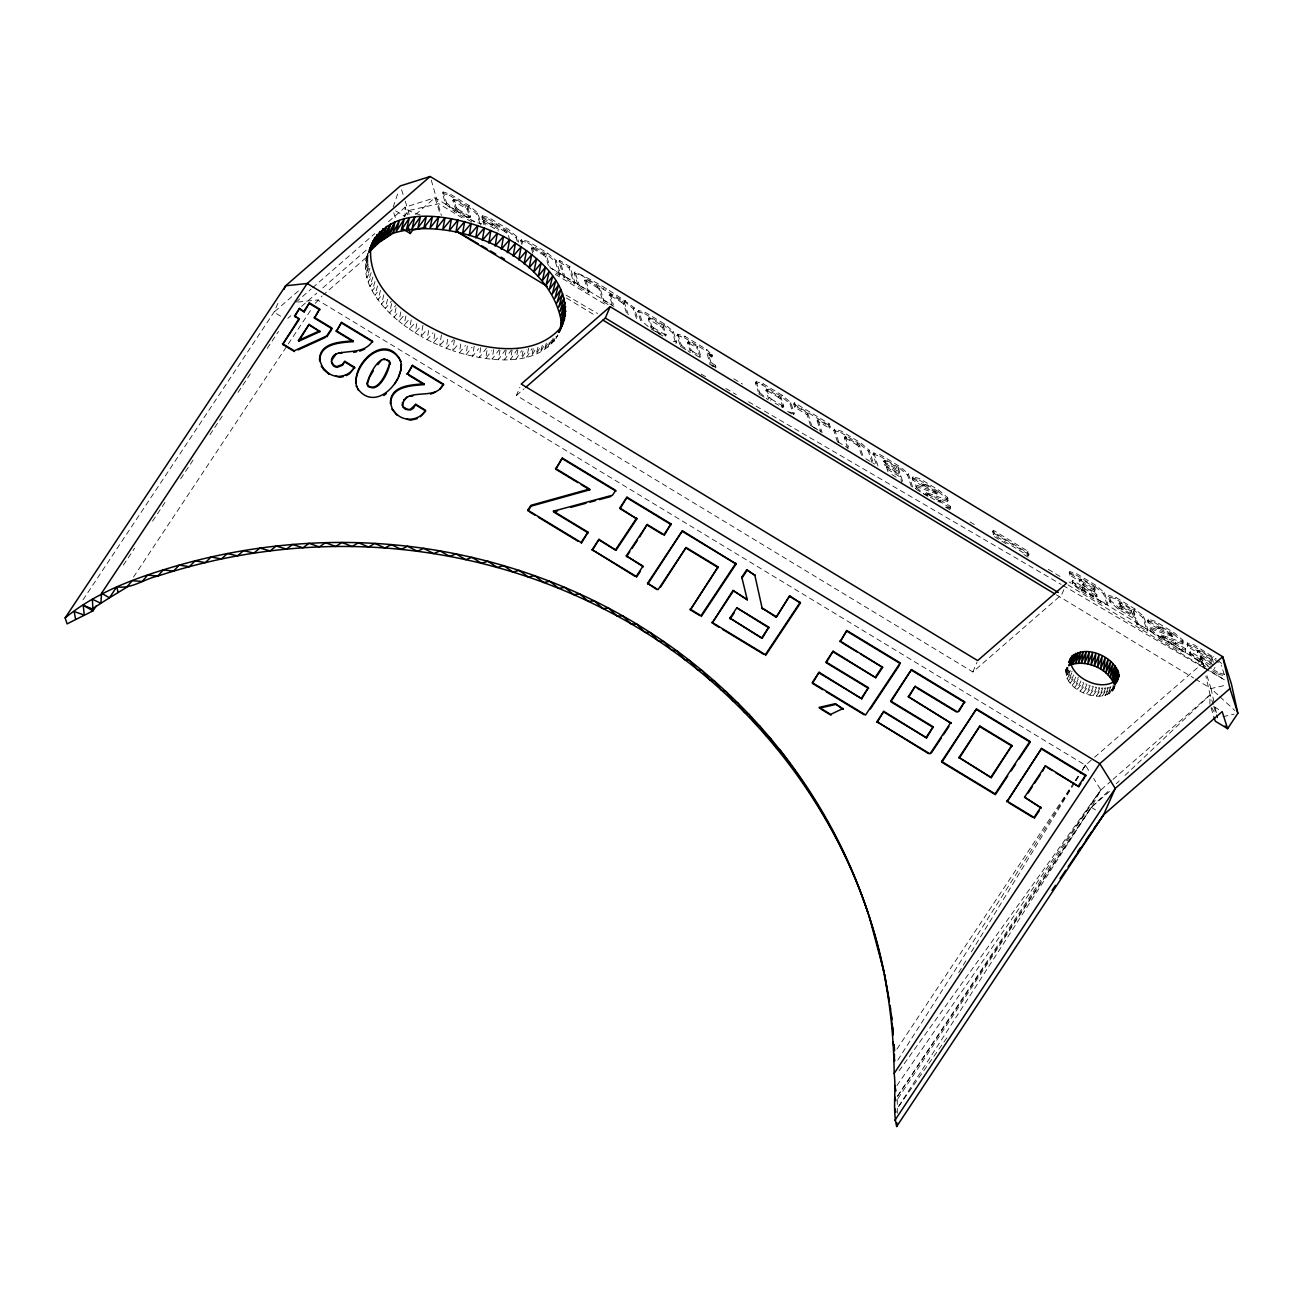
<?xml version="1.0" encoding="UTF-8"?>
<svg xmlns="http://www.w3.org/2000/svg" width="1303" height="1303" viewBox="0 0 1303 1303"><rect width="100%" height="100%" fill="white"/><g stroke="black" fill="none" stroke-linecap="round" stroke-linejoin="round"><path stroke-width="0.75" stroke-dasharray="5 3.75" d="M1111.475 780.725L1100.84 789.96L897.278 1096.572L897.344 1115.335M1209.835 704.125L1210.112 694.841L1205.861 676.11M1114.146 685.704C1107.338 709.223 1057.759 688.978 1067.385 667.169M460.725 344.041L459.422 352.82C491.101 361.745 537.602 367.853 557.896 335.278M467.337 345.979L466.051 354.693L472.061 347.201M474.162 346.207L472.663 356.273L478.641 348.667M454.405 340.05L452.792 350.686L459.422 352.82L465.448 345.442M480.742 347.624L479.243 357.576L486.377 348.308M447.597 339.35L446.229 348.292L452.792 350.686L458.835 343.422M486.947 350.702L485.742 358.569L491.638 350.735M441.44 334.838L439.746 345.653L446.229 348.292L453.46 339.708M493.674 349.546L492.143 359.286L499.13 349.741M434.827 333.698L433.362 342.77L439.746 345.653L445.74 338.601M499.977 350.067L498.414 359.693L505.303 350.002M428.638 330.522L427.107 339.66L433.362 342.77L439.323 335.816M506.134 350.295L504.505 359.791L511.313 349.97M422.954 325.31L421.032 336.337L427.107 339.66L433.036 332.802M512.112 350.214L510.418 359.595L517.112 349.644M416.813 323.6L415.136 332.835L421.032 336.337L426.895 329.578M517.877 349.839L516.118 359.091L521.591 350.686M411.243 319.854L409.468 329.138L415.136 332.835L420.95 326.157M405.901 315.977L404.044 325.278L409.468 329.138L415.201 322.541M523.04 350.979L521.575 358.292L526.933 349.774M400.852 311.938L398.897 321.287L404.044 325.278L410.624 317.671M528.692 348.178L526.754 357.201L531.999 348.585M396.096 307.801L394.043 317.166L398.897 321.287L405.363 313.746M366.827 256.072C360.231 279.852 377.365 302.166 394.043 317.166L399.109 311.189M533.285 348.699L531.657 355.817L536.771 347.087M391.666 303.55L389.499 312.932L395.689 305.537M387.577 299.218L385.297 308.616L391.323 301.27M537.96 347.119L536.233 354.139L540.224 347.087M383.848 294.82L381.453 304.234L386.144 298.387M542.292 345.262L540.468 352.201L544.345 345.067M380.492 290.39L378 299.788L382.528 293.973M377.544 285.943L374.922 295.325L379.303 289.527M546.299 343.145L544.361 349.986L548.123 342.787M374.987 281.481L372.251 290.862L376.469 285.08M1113.316 685.85L1111.28 692.642L1114.016 686.127M549.41 342.445L547.863 347.51L551.527 340.246M372.853 277.05L369.987 286.416L374.059 280.617M371.16 272.653L368.163 281.985L372.055 276.203M553.172 338.128L550.99 344.79L553.645 339.285M369.889 268.32L366.778 277.62L370.492 271.822M393.213 207.047L398.409 191.688M1115.075 685.59L1112.632 691.176L1114.342 686.209M368.423 265.91L365.817 273.337L369.368 267.506M554.866 338.552L553.71 341.842L556.267 336.288M368.016 261.74L365.329 269.135L368.342 263.857M368.049 257.701L365.263 265.046L368.13 259.737M367.821 255.616L365.671 261.105L368.358 255.746M1115.075 685.736L1113.56 689.515L1114.928 686.274M366.518 257.31L368 253.662L366.518 257.31L323.616 294.641M1063.834 589.705L1061.782 594.575L972.869 671.973L516.428 395.428L519.848 387.3M972.869 671.973L976.973 662.217M1066.88 667.234L1065.528 670.491L1067.01 667.331M1067.287 667.527L1065.235 672.413L1067.694 667.739M1068.102 667.95L1065.382 674.449L1068.053 669.823M1068.688 670.084L1065.952 676.583L1069.812 670.459M1070.366 670.638L1066.962 678.765L1072.108 671.11M1071.783 672.837L1068.362 680.98L1072.744 674.84M1073.574 675.019L1070.154 683.147L1074.763 676.974M1075.708 677.12L1072.288 685.264L1078.314 677.446M1078.151 679.14L1074.747 687.267L1079.731 680.932M1080.871 681.013L1077.451 689.14L1082.972 682.218M1083.803 682.707L1080.382 690.851L1086.018 683.782M1086.897 684.205L1083.493 692.349L1089.194 685.117M1090.122 685.492L1086.702 693.619L1092.451 686.209M1093.38 686.502L1089.959 694.646L1095.709 687.039M1096.637 687.251L1093.217 695.395L1098.918 687.593M1099.83 687.723L1096.426 695.867L1102.029 687.854M1102.908 687.903L1099.504 696.03L1104.977 687.821M1105.807 687.789L1102.403 695.916L1107.729 687.495M1108.495 687.381L1105.074 695.509L1110.205 686.876M1110.889 686.681L1107.469 694.825L1111.394 687.756M1109.553 693.847L1112.974 685.72M1112.632 691.176L1114.684 686.306M277.897 303.371L274.021 312.15L81.682 601.856M556.023 338.666L557.668 334.936M367.348 254.785L368.097 253.417M946.825 1037.937L897.669 1107.892L1091.295 807.306L1100.84 789.96L1093.64 778.428M958.682 972.624L966.077 960.539M971.354 951.89L1074.861 782.517M1075.92 780.79L1081.197 772.142M1082.256 770.415L1085.415 765.236L1093.054 758.59M897.8 1060.137L1071.245 787.517M1075.61 780.66L1081.05 772.093M123.345 565.16L134.584 548.237M152.565 521.135L166.067 500.824M180.677 478.804L193.039 460.171M209.913 434.779L222.276 416.146M238.009 392.447L250.388 373.814M267.245 348.422L278.484 331.483M133.509 577.099L287.197 345.604M288.321 343.911L310.766 310.114M315.245 303.355L322.085 295.976M404.158 216.803L408.246 210.646L438.802 203.691L463.135 218.448M471.735 221.95L454.372 211.428L445.756 204.066L442.287 193.202L443.085 191.981L450.007 194.033L469.113 205.613L477.729 212.975L481.198 223.839L480.4 225.044M442.287 193.202L449.209 195.238L450.007 194.033M445.756 204.066L446.554 202.845L443.085 191.981M452.809 200.564L453.607 199.343L455.203 199.831L467.989 208.057L470.676 216.477L469.878 217.682L455.496 208.969L452.809 200.564L467.191 209.278L469.878 217.682M454.405 201.037L455.203 199.831M455.496 208.969L456.294 207.763L453.607 199.343M454.372 211.428L455.17 210.223L446.554 202.845M457.467 210.646L458.265 209.441L456.294 207.763M465.155 207.552L465.953 206.346M479.813 223.236L476.931 214.181L468.314 206.819L469.113 205.613M467.191 209.278L467.989 208.057M468.217 217.161L469.015 215.956L470.676 216.477M476.931 214.181L477.729 212.975M509.913 240.241L507.225 231.836L494.472 223.627L492.811 223.106L492.355 225.37L482.224 219.23L482.289 215.728L489.228 217.796L508.349 229.377L516.965 236.739L518.708 242.163M482.224 219.23L482.289 215.728M483.95 224.67L482.957 221.543L483.755 220.337L501.101 230.843M481.491 216.949L488.413 219.002L489.228 217.796M492.355 225.37L492.811 223.106M492.013 224.311L493.674 224.833L494.472 223.627M507.225 231.836L506.427 233.042L504.456 231.364L505.255 230.159M517.324 241.576L516.167 237.96L507.535 230.582L508.349 229.377M516.167 237.96L516.965 236.739M521.933 244.557L520.695 240.697L521.493 239.491L528.415 241.544L547.521 253.108L556.137 260.47L560.453 274.005L559.655 275.21L552.895 271.122M520.695 240.697L527.617 242.749L528.415 241.544M532.894 253.336L531.217 248.059L532.015 246.853L546.397 255.567L550.322 267.864L560.453 274.005M531.217 248.059L532.797 248.547L533.611 247.326M548.4 265.568L545.599 256.772L543.546 255.046L544.361 253.841M559.655 275.21L555.339 261.691L546.723 254.329L547.521 253.108M545.599 256.772L546.397 255.567M555.339 261.691L556.137 260.47M558.938 261.724L559.753 260.519L569.883 266.659L575.046 282.832L574.232 284.054L564.101 277.914L558.938 261.724L569.069 267.864L574.232 284.054M569.069 267.864L569.883 266.659M564.101 277.914L564.916 276.708L559.753 260.519M613.974 306.417L603.843 300.276L599.917 287.979L587.083 279.738L585.503 279.249L589.428 291.546L588.614 292.768L578.483 286.627L574.167 273.093L574.981 271.887C595.78 281.383 615.879 293.892 634.203 307.769L637.9 319.365M574.167 273.093L581.105 275.145L581.904 273.939M578.483 286.627L579.298 285.406L574.981 271.887M588.614 292.768L584.689 280.471L585.503 279.249M584.689 280.471L586.285 280.943L587.083 279.738M608.094 304.56L603.028 301.498L599.103 289.201L597.067 287.474L597.865 286.253M636.483 318.632L633.388 308.974L624.772 301.612L603.224 289.299L600.227 286.741L601.025 285.52M599.103 289.201L599.917 287.979M603.224 289.299L604.038 288.093M605.651 290.015L606.449 288.81M603.028 301.498L603.843 300.276M612.035 304.12L609.234 295.341L610.048 294.12L624.463 302.85L628.388 315.163M609.234 295.341L610.895 295.862L611.71 294.641M626.45 312.85L623.648 304.071L621.678 302.394L622.476 301.172M624.772 301.612L625.57 300.39M623.648 304.071L624.463 302.85M633.388 308.974L634.203 307.769M640.669 320.685L637.786 311.645L638.584 310.423L645.506 312.476L664.611 324.056L673.228 331.418L676.697 342.282L675.882 343.487M637.786 311.645L644.708 313.681L645.506 312.476M648.308 319.007L649.106 317.785L650.686 318.274L663.488 326.499L666.175 334.92L665.361 336.125L662.673 327.721L648.308 319.007L650.995 327.411L663.699 335.604L664.514 334.399L666.175 334.92M649.888 319.479L650.686 318.274M650.995 327.411L651.793 326.206L649.106 317.785M652.966 329.089L653.764 327.884L651.793 326.206M660.637 325.994L661.435 324.773M675.312 341.679L672.429 332.623L663.797 325.261L664.611 324.056M662.673 327.721L663.488 326.499M672.429 332.623L673.228 331.418M679.873 344.448L676.99 335.392L677.788 334.171L685.134 336.483L706.877 349.66L712.627 355.8L711.829 357.006L707.122 354.155L707.92 352.95L712.627 355.8M676.99 335.392L684.336 337.705L685.134 336.483M677.788 334.171L681.257 345.051L680.443 346.256L683.472 348.797M690.981 349.904L690.183 351.126L687.528 342.803L688.326 341.581L697.789 346.81L700.867 356.419L700.053 357.625L692.154 352.852L692.968 351.631L690.981 349.904L688.326 341.581M687.528 342.803L689.092 343.226L689.89 342.021M700.053 357.625L696.991 348.015L697.789 346.81M711.829 357.006L706.079 350.865L706.877 349.66M711.308 355.361L712.106 354.155M710.998 362.56L715.705 365.41L715.445 368.309L714.891 366.615L710.2 363.765L710.998 362.56L707.92 352.95M714.891 366.615L715.705 365.41M755.382 382.887L756.196 381.681L763.118 383.733L782.223 395.298L790.84 402.676L794.309 413.54L793.494 414.745L790.025 403.881L781.409 396.519L762.304 384.939L755.382 382.887L758.281 391.942M762.304 384.939L763.118 383.733M756.196 381.681L759.665 392.545L758.851 393.75L761.734 396.21M766.718 389.043L769.405 397.464L768.591 398.669L765.903 390.265L766.718 389.043L781.1 397.757L783.771 406.178L782.973 407.383L781.311 406.862L775.171 403.148M765.903 390.265L767.5 390.737L768.298 389.516M770.562 400.347L771.376 399.141L769.405 397.464M782.973 407.383L780.285 398.962L778.249 397.252L779.047 396.031M781.409 396.519L782.223 395.298M780.285 398.962L781.1 397.757M781.311 406.862L782.126 405.656L783.771 406.178M790.025 403.881L790.84 402.676M810.58 425.755L807.046 414.696L794.781 407.269L793.739 403.979L794.537 402.774L829.197 423.768L830.239 427.058L829.441 428.264L817.176 420.836L817.975 419.615L830.239 427.058M794.781 407.269L795.579 406.047L794.537 402.774M807.046 414.696L807.844 413.491L795.579 406.047M829.441 428.264L828.399 424.973L829.197 423.768M837.487 441.994L833.79 430.397L834.604 429.192L841.526 431.228L860.615 442.808L869.231 450.17L873.547 463.705M833.79 430.397L840.712 432.449L841.526 431.228M847.683 448.297L844.311 437.759L845.126 436.554L859.491 445.268L863.417 457.565M844.311 437.759L845.908 438.231L846.706 437.026M861.495 455.252L858.693 446.473L856.657 444.746L857.455 443.541M872.13 462.972L868.433 451.392L859.817 444.014L860.615 442.808M858.693 446.473L859.491 445.268M868.433 451.392L869.231 450.17M876.072 463.803L872.994 454.128L873.792 452.907L880.649 454.942L899.689 466.474L908.435 473.901L912.751 487.452M872.994 454.128L879.851 456.148L880.649 454.942M883.515 461.49L884.314 460.285L886.056 460.871L896.725 467.337L898.695 468.982L899.77 472.386L898.972 473.592L884.59 464.878L883.515 461.49L895.927 468.543L897.897 470.204L898.972 473.592M885.242 462.076L886.056 460.871M884.59 464.878L885.405 463.673L884.314 460.285M902.621 481.312L900.829 475.676L886.447 466.963L885.649 468.168L900.015 476.882L901.823 482.517M895.927 468.543L896.725 467.337M911.334 486.719L907.637 475.106L898.875 467.679L899.689 466.474M897.897 470.204L898.695 468.982M900.015 476.882L900.829 475.676M907.637 475.106L908.435 473.901M937.932 492.778L915.618 484.846L914.804 486.068L937.118 493.984L937.932 492.778L925.179 484.569L923.518 484.048L923.061 486.328L912.931 480.188L912.198 477.892L913.012 476.686L919.934 478.738L939.04 490.319L947.656 497.681L948.535 500.417L947.721 501.622L925.407 493.674L926.205 492.469L948.535 500.417M912.931 480.188L913.012 476.686M912.198 477.892L919.12 479.96L919.934 478.738M915.618 484.846L916.481 487.55L915.667 488.772L914.804 486.068M923.061 486.328L923.518 484.048M922.719 485.253L924.381 485.791L925.179 484.569M939.805 502.404L940.619 501.199L938.958 500.661L938.144 501.883L927.378 495.352L928.176 494.146L926.205 492.469M937.118 493.984L935.147 492.306L935.961 491.101M947.721 501.622L946.858 498.902L938.241 491.524L939.04 490.319M940.277 500.157L939.479 501.362L949.61 507.502L950.327 509.766L950.408 506.297L940.277 500.157L940.619 501.199M946.858 498.902L947.656 497.681M949.61 507.502L950.408 506.297M992.56 531.51L993.358 530.288L1028.018 551.283L1029.061 554.573L1028.262 555.778L993.603 534.784L992.56 531.51L1027.204 552.505L1028.262 555.778M993.603 534.784L994.401 533.578L993.358 530.288M1027.204 552.505L1028.018 551.283M1082.435 584.754L1094.992 592.36L1095.79 591.139L1094.715 587.767L1092.745 586.089L1081.995 579.574L1080.334 579.053L1079.878 581.333L1069.747 575.193L1069.812 571.691L1076.734 573.743L1095.839 585.324L1104.455 592.686L1107.908 603.533L1107.11 604.739L1100.204 602.719L1081.099 591.139L1072.467 583.744L1072.564 580.291L1082.695 586.431L1085.057 589.2L1084.259 590.406L1096.605 597.393L1096.833 594.429L1084.291 586.822L1083.249 583.532L1082.435 584.754L1083.493 588.028L1096.035 595.634L1096.605 597.393M1069.747 575.193L1069.812 571.691M1069.014 572.897L1075.936 574.949L1076.734 573.743M1072.467 583.744L1072.564 580.291M1079.878 581.333L1080.334 579.053M1079.535 580.275L1081.197 580.796L1081.995 579.574M1084.259 590.406L1082.223 588.679L1082.695 586.431M1082.223 588.679L1083.021 587.474M1081.099 591.139L1081.897 589.933L1073.281 582.539M1083.493 588.028L1084.291 586.822M1094.992 592.36L1093.917 588.989L1091.947 587.295L1092.745 586.089M1107.11 604.739L1103.657 593.891L1095.041 586.529L1095.839 585.324M1093.917 588.989L1094.715 587.767M1095.009 596.921L1095.807 595.715L1097.403 596.188M1096.035 595.634L1096.833 594.429M1103.657 593.891L1104.455 592.686M1100.204 602.719L1101.002 601.497L1107.908 603.533M1108.218 596.66L1109.016 595.438L1115.938 597.491L1135.043 609.071L1143.659 616.433L1147.976 629.952L1147.177 631.173L1137.047 625.033L1135.239 619.381L1118.495 609.25L1109.879 601.888L1108.218 596.66L1115.14 598.712L1134.245 610.276L1142.861 617.638L1147.177 631.173M1109.879 601.888L1110.677 600.667L1109.016 595.438M1115.14 598.712L1115.938 597.491M1118.74 604.022L1119.538 602.817L1121.134 603.289L1131.884 609.804L1133.919 611.514L1134.799 614.299L1134.001 615.505L1121.59 608.468L1118.74 604.022L1131.069 611.009L1134.001 615.505M1120.319 604.494L1121.134 603.289M1119.619 606.791L1120.417 605.586L1119.538 602.817M1118.495 609.25L1119.293 608.029L1110.677 600.667M1121.59 608.468L1122.388 607.263L1120.417 605.586M1131.069 611.009L1131.884 609.804M1134.245 610.276L1135.043 609.071M1133.121 612.736L1133.919 611.514M1132.34 614.983L1133.138 613.778L1134.799 614.299M1135.239 619.381L1136.037 618.176L1119.293 608.029M1137.047 625.033L1137.845 623.828L1136.037 618.176M1142.861 617.638L1143.659 616.433M1173.14 635.294L1150.826 627.362L1150.028 628.567L1172.342 636.499L1173.14 635.294L1160.403 627.085L1158.742 626.564L1158.269 628.828L1148.155 622.704L1147.422 620.407L1148.22 619.202L1155.142 621.254L1174.264 632.835L1182.88 640.196L1183.743 642.916L1182.945 644.138L1160.615 636.19L1161.429 634.968L1183.743 642.916M1148.155 622.704L1148.22 619.202M1147.422 620.407L1154.344 622.459L1155.142 621.254M1160.615 636.19L1173.368 644.382L1175.029 644.92L1175.501 642.672L1185.616 648.796L1186.349 651.06L1185.535 652.282L1178.612 650.23L1159.507 638.649L1150.891 631.271L1151.689 630.066L1150.826 627.362M1158.269 628.828L1158.742 626.564M1157.944 627.769L1159.605 628.29L1160.403 627.085M1159.507 638.649L1160.305 637.428L1151.689 630.066M1162.602 637.867L1163.4 636.662L1161.429 634.968M1172.342 636.499L1170.371 634.822L1171.169 633.6M896.936 1049.127L1074.209 782.126M1075.317 780.448L1080.936 771.995M1182.945 644.138L1182.082 641.402L1173.449 634.04L1174.264 632.835M1173.368 644.382L1174.166 643.177L1175.827 643.698L1175.029 644.92M1182.082 641.402L1182.88 640.196M1178.612 650.23L1179.427 649.008L1186.349 651.06M1213.402 662.396L1212.327 659.025L1210.357 657.347L1199.607 650.832L1197.946 650.311L1197.473 652.575L1187.342 646.451L1187.424 642.949L1194.346 645.001L1216.318 659.025M1185.535 652.282L1185.616 648.796M1187.342 646.451L1187.424 642.949M1205.65 666.599L1190.079 655.002L1190.176 651.549L1200.307 657.689L1202.669 660.442L1201.871 661.663L1208.011 665.377M1186.626 644.154L1193.532 646.207L1194.346 645.001M1190.079 655.002L1190.176 651.549M897.93 1098.576L1091.295 807.306L1108.902 790.644M1197.473 652.575L1197.946 650.311M1197.148 651.516L1198.793 652.037L1199.607 650.832M1210.503 664.986L1201.089 659.285L1200.047 656.012L1200.845 654.79L1211.839 661.452M1201.871 661.663L1199.835 659.937L1200.307 657.689M1199.835 659.937L1200.633 658.732M1198.711 662.396L1199.509 661.175L1190.877 653.797M1201.089 659.285L1201.903 658.08L1200.845 654.79M1212.327 659.025L1211.513 660.23L1209.542 658.552L1210.357 657.347M1218.386 662.69L1212.637 657.787L1213.451 656.565M1214.201 668.651L1215.015 667.445M1212.604 670.817L1217.8 673.96L1218.614 672.755L1225.52 674.775M897.278 1096.572L1091.295 807.306L1109.537 791.442M896.92 1085.594L1100.84 789.96L898.728 1071.31M1116.231 783.706L1119.163 780.937M1125.026 775.383L1210.112 694.841L1213.191 704.451M298.338 290.992L274.021 312.15L281.725 316.824M295.911 302.28L311.091 289.071M312.606 287.751L374.824 233.579M388.489 221.689L405.184 207.161L434.941 197.73L474.911 221.933M287.882 318.307L290.911 315.668M301.563 306.4L316.759 293.175M322.835 287.882L368.423 248.189M415.608 214.555L434.941 197.73L440.186 214.148M516.428 395.428L524.099 388.766M1094.569 757.271L1202.881 662.999L1069.095 581.936M1112.99 779.389L1210.112 694.841M1195.388 679.058L1211.024 688.538L1225.846 685.166M1223.028 716.65L1234.153 714.125M297.866 302.068L317.492 299.967L1085.415 765.236L1089.536 771.832M1217.8 673.96L1224.722 675.996L1221.253 665.149M477.745 222.813L481.198 223.839M673.228 341.256L676.697 342.282M789.113 411.992L794.309 413.54M945.929 507.014L951.125 508.561M712.041 365.85L716.243 367.104M405.2 201.134L408.246 210.646L421.081 215.304M565.991 295.097L597.605 313.551M701.193 374.091L708.213 378.196M725.771 388.441L736.293 394.597M748.59 401.78L762.63 409.989M764.389 411.015L1061.098 584.395M1062.857 585.422L1203.304 667.494M1205.063 668.52L1224.38 679.808M449.209 195.238L468.314 206.819M488.413 219.002L507.535 230.582M527.617 242.749L546.723 254.329M581.105 275.145L600.227 286.741M644.708 313.681L663.797 325.261M684.336 337.705L706.079 350.865M793.739 403.979L828.399 424.973M840.712 432.449L859.817 444.014M879.851 456.148L898.875 467.679M919.12 479.96L938.241 491.524M1075.936 574.949L1095.041 586.529M1154.344 622.459L1173.449 634.04M1193.532 646.207L1212.637 657.787M483.022 218.024L493.153 224.165M913.729 478.983L923.86 485.107M1070.545 573.971L1080.676 580.112M1148.953 621.482L1159.084 627.623M1188.157 645.229L1198.288 651.37M493.674 224.833L504.456 231.364M532.797 248.547L543.546 255.046M586.285 280.943L597.067 287.474M610.895 295.862L621.678 302.394M689.092 343.226L696.991 348.015M767.5 390.737L778.249 397.252M845.908 438.231L856.657 444.746M924.381 485.791L935.147 492.306M1081.197 580.796L1091.947 587.295M1159.605 628.29L1170.371 634.822M1198.793 652.037L1209.542 658.552M885.405 463.673L899.77 472.386M1083.249 583.532L1095.79 591.139M1122.388 607.263L1133.138 613.778M482.957 221.543L498.56 231.006M1200.047 656.012L1212.604 663.602M1201.903 658.08L1212.881 664.725M994.401 533.578L1029.061 554.573M458.265 209.441L469.015 215.956M653.764 327.884L664.514 334.399M692.968 351.631L700.867 356.419M771.376 399.141L782.126 405.656M928.176 494.146L938.958 500.661M1163.4 636.662L1174.166 643.177M1071.75 581.513L1081.881 587.653M1174.687 643.877L1184.818 650.018M1189.362 652.77L1199.493 658.911M551.348 268.255L612.166 305.097M655.588 331.418L662.543 335.62M681.664 347.201L688.603 351.419M709.451 364.042L716.406 368.26M733.784 378.782L742.466 384.043M759.844 394.565L766.783 398.783M787.631 411.406L794.586 415.624M811.964 426.146L820.646 431.407M838.024 441.945L848.448 448.248M865.827 458.786L874.508 464.047M891.887 474.569L898.826 478.787M916.204 489.309L928.371 496.671M945.734 507.209L952.688 511.411M970.067 521.933L977.022 526.151M994.384 536.673L1006.551 544.051M1023.93 554.573L1030.868 558.775M1048.247 569.313L1060.414 576.675M455.17 210.223L474.276 221.787M564.916 276.708L575.046 282.832M579.298 285.406L589.428 291.546M662.82 336.027L650.669 328.665L642.053 321.287L638.584 310.423M813.658 427.4L822.095 432.515L817.975 419.615M1081.897 589.933L1101.002 601.497M1137.845 623.828L1147.976 629.952M1160.305 637.428L1179.427 649.008M1199.509 661.175L1211.66 668.553M1213.402 669.595L1218.614 672.755M555.257 274.249L607.41 305.847M1068.02 584.917L1208.809 670.214M1210.552 671.273L1224.445 679.694M566.463 298.012L595.992 315.912M1056.407 594.852L1193.662 678.016M395.656 210.825L404.907 216.445L405.184 207.161L407.627 214.848M1214.461 706.926L1219.087 709.728M1091.295 807.306L1097.468 811.052M681.257 345.051L690.297 352.673M925.407 493.674L927.378 495.352M1217.751 660.263L1222.067 663.944M916.481 487.55L925.097 494.928M759.665 392.545L768.281 399.907M1206.953 675.768L1211.024 688.538L1218.484 695.411M1219.966 696.779L1234.869 710.526M1211.741 707.562L1214.608 712.741M1204.623 668.472L1202.881 662.999L1204.151 668.618M1213.793 706.373L1217.474 717.904L1214.901 706.161M1211.057 707.92L1214.07 717.399M1175.501 642.672L1175.827 643.698M1150.028 628.567L1150.891 631.271M886.447 466.963L888.255 472.598M873.792 452.907L878.124 466.458M845.126 436.554L848.481 447.092M834.604 429.192L838.92 442.711M817.176 420.836L820.711 431.896M807.844 413.491L811.964 426.39M707.122 354.155L710.2 363.765M610.048 294.12L613.404 304.658M532.015 246.853L533.709 252.131M521.493 239.491L522.731 243.352M483.755 220.337L485.758 226.575M431.277 180.123L441.375 215.451M401.568 189.733L404.598 199.229M393.783 212.764L395.591 218.448M1211.024 688.538L1214.461 704.206M408.246 210.646L409.093 214.555M1085.415 765.236L1082.141 770.382L1085.415 765.236"/><path stroke-width="1.5" d="M65.15 617.883L285.634 285.797L400.347 185.922L430.12 176.491L1222.719 656.696L1229.967 688.554L1115.238 788.429L1103.625 814.782L896.676 1126.509C892.441 1109.39 896.35 1091.018 894.167 1073.428C893.956 1046.977 891.789 1020.542 887.701 994.417C880.372 947.428 866.332 901.595 846.592 858.335C804.586 766.359 735.348 687.398 650.425 632.655C559.199 573.564 450.561 542.488 341.989 542.439C287.002 542.406 232.048 550.094 179.162 565.127C138.704 576.822 98.132 590.845 65.15 617.883L67.072 623.876L92.985 610.879L96.357 605.814M319.528 359.905C319.528 342.477 340.262 341.972 352.983 340.816L353.243 341.614C340.523 342.77 319.772 343.275 319.789 360.703L319.528 359.905L323.486 369.531L329.154 374.238L321.352 365.996L321.613 366.794M390.444 402.871C390.444 385.444 411.194 384.939 423.898 383.782L424.159 384.58C411.439 385.737 390.705 386.242 390.705 403.669L390.444 402.871L392.529 409.761L396.926 414.973L392.268 408.963L392.529 409.761M398.604 377.007L401.226 369.335L401.226 364.465C401.519 384.678 374.596 411.064 358.048 389.141L358.309 389.939L356.387 385.786L356.647 386.584C350.426 363.618 386.796 330.604 400.787 361.55L398.881 357.413M896.676 1126.509L896.904 1122.779M891.936 1022.578L893.288 1034.891M430.12 176.491L307.215 283.484L101.569 593.223L100.868 603.305L92.35 608.892L83.213 605.292L84.272 615.081L74.141 611.53L75.639 619.397M331.353 361.794L334.187 365.573L336.94 366.566L342.282 364.449L344.839 361.322L342.526 365.247L337.184 367.365C329.74 366.55 329.903 356.305 336.174 353.862C348.39 350.116 364.4 353.846 372.528 341.142L341.549 322.378L336.369 331.385L353.243 341.614M402.432 402.383L402.529 405.559C404.761 385.867 435.821 401.976 443.443 384.108L412.481 365.345L407.285 374.352L412.481 365.345M367.137 383.18C368.912 375.329 380.72 350.556 389.825 362.543L389.564 361.745C390.607 370.199 376.714 396.829 367.397 384.743L367.658 385.541L367.137 383.18L367.381 383.978L369.449 377.316L373.326 370.818M368.391 386.828L368.13 386.03C379.45 392.089 386.812 371.078 389.825 363.293L390.086 364.107M1070.3 659.106C1070.056 679.4 1107.925 695.167 1118.854 676.29C1117.502 655.914 1077.907 640.066 1068.932 662.364L1071.033 657.347L1069.209 662.266M369.531 249.622L375.036 237.651L370.215 250.534L377.333 234.475L371.599 249.02L380.053 231.543L374.971 245.811L383.163 228.823L379.173 242.423L386.665 226.364L381.551 240.664L390.525 224.149L386.91 237.048L394.76 222.21L392.985 233.302L379.173 242.423L369.042 252.016C386.063 198.414 459.405 216.379 497.257 233.367C531.494 249.573 580.715 286.432 560.274 329.659M894.395 1061.326L894.412 1054.176M559.329 331.711L565.437 314.723L560.893 324.072L560.339 327.965L564.655 318.535L560.095 329.838M1114.782 683.766L1118.56 672.218L1113.788 683.603C1107.127 668.178 1086.669 659.676 1070.838 664.742L1073.705 654.448L1068.932 665.833L1072.174 655.784L1069.437 662.299M1113.788 683.603L1117.762 670.051L1112.99 681.436L1116.557 667.853L1111.785 679.238L1114.961 665.654L1110.172 677.039L1112.99 663.504L1108.218 674.889L1110.693 661.435L1105.905 672.82L1108.104 659.497L1103.332 670.882L1105.27 657.706L1100.498 669.091L1102.257 656.093L1097.468 667.494L1099.097 654.709L1094.308 666.094L1095.839 653.569L1091.067 664.953L1092.582 652.673L1087.793 664.058L1089.341 652.054L1084.552 663.455L1086.197 651.744L1081.409 663.129L1083.2 651.712L1078.428 663.097L1080.415 651.972L1075.626 663.357L1077.858 652.526L1073.086 663.911L1075.61 653.357L1070.838 664.742M1115.466 683.863L1118.919 674.303L1114.831 684.075M558.466 332.167L563.433 322.183L561.381 326.939M389.858 235.191L394.76 222.21M369.27 251.951L373.163 241.006L369.645 249.378M1116.59 681.958L1118.854 676.29L1116.117 682.805M559.182 332.07L561.772 325.636L560.127 329.366M376.974 244.133L383.163 228.823M369.482 250.029L371.713 244.573L369.612 249.492M369.547 249.883L373.163 241.006M525.63 387.431L605.341 318.046L610.13 306.645L1066.554 583.19L977.657 660.588L521.216 384.043L610.13 306.645M1116.98 681.388L1118.349 678.13L1116.704 681.86M373.179 247.44L380.053 231.543M384.141 238.872L390.525 224.149M284.087 289.315L285.634 285.797L307.215 283.484L1099.813 763.688L1115.238 788.429L894.754 1120.515M369.629 249.915L375.036 237.651M369.026 251.902L370.703 248.303C367.658 292.149 412.921 320.391 448.151 335.783C482.664 348.699 531.315 359.433 559.687 328.91M336.174 353.862L331.776 360.214L331.516 359.416M394.776 383.815L397.871 378.619M884.102 972.168C852.211 816.378 744.664 679.661 602.866 608.517C525.484 569.004 438.964 547.944 352.136 546.527C308.274 545.843 264.362 550.045 221.429 559.003C199.929 563.564 178.674 569.264 157.777 576.073C143.933 579.037 131.375 589.428 116.765 586.741L109.452 597.833L100.868 603.305L92.366 599.201L92.985 610.879L83.213 605.292M294.478 351.566L282.637 344.399L299.25 319.398L294.527 315.896L299.495 308.404L304.218 311.906L309.414 302.899L303.957 311.108M294.787 316.694L299.495 308.404M282.637 344.399L298.99 318.6L294.527 315.896M298.436 340.441L309.088 324.398L319.952 331.613L298.696 341.239L298.436 340.441L319.691 330.815M332.167 328.845L314.43 318.095L319.626 309.088L309.414 302.899M298.696 341.239L309.088 324.398M314.43 318.095L319.626 309.088M282.393 343.601L294.217 350.768L326.63 335.995L331.907 328.047L314.186 317.297M331.109 330.425L326.89 336.793L326.63 335.995M336.369 331.385L341.549 322.378M402.643 228.856L410.347 233.514L412.546 230.224L425.918 227.178M527.731 510.141L530.94 505.32L589.526 489.016L589.77 489.814L531.184 506.118L527.992 510.939L527.731 510.141L581.122 542.488L587.995 532.145L553.417 511.199L612.524 495.205L615.716 490.384L562.326 458.037L555.713 469.178L577.848 482.599M555.713 469.178L562.326 458.037M581.382 543.286L587.995 532.145M634.756 576.17L592.116 549.687L598.973 539.344L616.01 550.306L636.874 518.887L619.837 507.926L626.971 497.192L671.045 523.904L664.188 535.435M592.36 550.485L598.973 539.344M636.874 518.887L620.098 508.724L626.971 497.192M615.749 549.508L636.613 518.089M643.324 566.854L626.287 555.892L647.151 524.474L663.927 534.637L671.045 523.904M626.548 556.69L629.838 551.739M632.036 548.433L637.525 540.159M639.724 536.852L647.151 524.474M636.45 577.196L640.376 571.3M656.826 589.542L647.542 583.272L682.397 530.777L736.146 563.987L701.291 616.482M647.803 584.07L682.397 530.777M699.727 615.537L690.346 609.853L718.083 566.903L686.062 547.504L658.08 589.656L647.542 583.272M660.572 587.083L686.062 547.504M690.346 609.853L718.083 566.903M735.886 563.189L701.03 615.684L690.101 609.055M733.247 591.236L712.122 623.046L732.986 590.438L747.254 599.722L732.986 590.438M747.254 599.722L741.798 577.18L746.717 569.753L754.958 575.389L746.717 569.753M746.977 570.551L742.042 577.978L741.798 577.18M729.941 618.143L736.798 607.801L768.819 627.199L762.206 638.34L729.941 618.143L762.206 638.34M730.185 618.941L734.11 613.029M761.946 637.542L768.819 627.199M789.683 595.78L776.197 617.264L789.683 595.78L800.465 602.963L765.61 655.458M800.221 602.165L765.366 654.66L711.878 622.248M839.93 640.864L882.636 667.38L875.779 677.723L833.073 651.207L825.939 661.94L868.384 687.658L861.772 698.799L819.082 672.283L812.209 682.625L865.599 714.972L900.194 662.869L846.803 630.522L840.191 641.662L846.803 630.522M819.082 672.283L812.469 683.423L822.796 689.694M868.645 688.456L826.2 662.738L833.073 651.207M861.527 698.001L868.384 687.658M875.518 676.925L882.375 666.582M870.306 709.044L899.331 665.344M928.534 753.606L876.903 721.683L883.76 711.34L926.58 737.921L933.176 726.781L890.633 700.998L911.481 669.579L964.578 701.747L958.943 711.405M877.147 722.481L883.76 711.34M933.437 727.579L890.877 701.796L911.481 669.579M908.289 696.649L951.109 723.23L908.289 696.649L915.162 686.306L957.705 712.089L964.578 701.747M908.549 697.447L915.162 686.306M926.319 737.123L933.176 726.781M950.848 722.432L929.984 753.851L876.903 721.683M931.336 752.987L941.222 738.117M943.421 734.811L948.91 726.537M941.613 761.441L976.468 708.946L1029.956 741.358L995.101 793.853L941.613 761.441L941.874 762.239L995.362 794.651L1007.724 776.018M941.874 762.239L976.468 708.946M959.024 757.483L979.872 726.064L1011.894 745.463L991.29 777.679L959.024 757.483L991.29 777.679M959.269 758.281L979.872 726.064M991.029 776.881L1011.894 745.463M1011.095 770.936L1015.591 764.177M1018.962 759.095L1030.217 742.156L976.729 709.744M1041.586 748.411L1006.991 801.703L1041.586 748.411L1085.676 775.106L1082.874 780.513M1024.549 797.192L1041.162 807.909L1024.549 797.192L1045.397 765.773L1078.803 786.654L1080.839 783.575M1028.1 793.022L1032.481 786.409M1034.68 783.103L1040.169 774.829M1042.367 771.523L1045.397 765.773M1040.918 807.094L1034.045 817.437L1006.747 800.905M1034.305 818.235L1039.208 810.857M1078.542 785.839L1085.676 775.106M894.167 1073.428L1099.813 763.688L1222.719 656.696L1231.4 683.912L1237.85 713.278L1227.621 728.67L1215.292 721.211L1214.07 717.399M1052.042 890.389L1055.479 885.356M1060.056 878.629L1065.789 870.225M1068.085 866.87L1103.625 814.782L1222.181 711.601L1227.621 728.67L1225.081 725.983M1077.89 851.429L1080.22 848.09M1086.083 839.767L1091.93 831.444M1094.276 828.105L1103.625 814.782M328.893 373.44C337.363 379.271 349.465 375.948 354.563 367.251L344.839 361.322M346.175 374.808L346.435 375.606L349.497 373.766L354.563 367.251M415.755 404.288L413.458 408.214L410.803 409.956L405.363 409.354L403.164 406.862L407.855 409.533L410.559 409.158L415.755 404.288L425.478 410.233C419.696 420.446 405.038 422.27 396.666 414.175M407.09 396.829L403.93 400.591L403.669 399.793M439.877 389.076L443.443 384.108M377.854 364.661L381.372 360.165M420.429 416.732L425.739 411.031L416.015 405.086M383.831 395.542L386.307 393.587M867.993 913.126C848.742 853.514 817.176 799.211 780.318 750.349L776.344 747.841L770.236 738.019L766.099 735.69L759.779 725.983L755.463 723.849L748.964 714.272L744.485 712.318L737.775 702.854L733.149 701.095L726.26 691.779L721.487 690.215L714.402 681.029L709.484 679.661L702.219 670.638L697.154 669.465L689.71 660.588L684.531 659.627L676.909 650.914L671.599 650.148L663.813 641.597L658.39 641.043L650.425 632.655L644.887 632.33L636.776 624.104L631.141 623.99L622.85 615.961L617.117 616.058L608.696 608.192L602.866 608.517L594.282 600.846L588.386 601.383L579.656 593.907L573.678 594.657L564.818 587.392L558.775 588.353L549.785 581.301L543.677 582.49L534.556 575.633L528.399 577.034L519.148 570.388L512.942 572.033L503.577 565.6L497.339 567.456L487.876 561.251L481.589 563.319L472.012 557.342L465.725 559.639L456.05 553.873L449.73 556.397L439.974 550.876L433.638 553.612L423.801 548.319L417.465 551.283L407.546 546.234L401.21 549.41L391.226 544.589L384.89 547.993L374.841 543.416L368.537 547.016L358.423 542.699L352.136 546.527L341.989 542.439L335.718 546.478L325.522 542.651L319.3 546.902L309.072 543.318L302.882 547.765L292.638 544.442L286.497 549.1L276.22 546.038L270.144 550.892L259.867 548.091L253.841 553.14L243.547 550.583L237.586 555.844L227.308 553.547L221.429 559.003L211.167 556.967L205.337 562.603L195.108 560.827L189.375 566.658L179.162 565.127L173.511 571.154L163.331 569.883L157.777 576.073L147.662 575.063L142.206 581.447L132.124 580.698L126.766 587.246L109.452 597.833L101.569 593.223M399.125 358.211C382.593 336.288 355.605 362.625 355.931 382.87L355.686 382.072M843.074 708.474L830.695 714.386L819.147 707.382L835.207 703.701L843.334 709.272L835.207 703.701M298.078 349.937L325.082 337.607M359.677 351.175L364.693 349.139M430.593 394.141L435.609 392.105M406.78 419.143L410.51 420.217L417.351 418.572L417.09 417.774M553.417 511.199L557.489 510.971M570.828 507.356L586.089 503.219M589.901 502.192L595.618 500.645M599.429 499.619L610.863 496.524M819.392 708.18L835.467 704.516M412.742 396.079L409.533 395.884M353.634 352.347L356.664 351.761M335.865 376.176L339.594 377.251L343.08 376.779L342.819 375.981M386.437 359.661L389.092 361.273L388.831 360.475M457.141 231.478L478.217 243.791M481.719 245.844L486.996 248.922M490.498 250.974L495.775 254.052M501.036 257.131L504.554 259.183M605.341 318.046L1058.313 592.474M456.995 231.706L547.341 286.432M602.947 320.115L1054.664 593.81M309.674 303.697L319.887 309.886M341.809 323.177L372.788 341.94M412.725 366.143L443.704 384.906M562.587 458.835L615.977 491.182M627.215 497.99L671.306 524.702M682.658 531.575L736.146 563.987M789.927 596.579L800.465 602.963M847.048 631.32L900.438 663.667M911.742 670.377L964.839 702.545M1041.846 749.209L1085.92 775.92M336.109 330.587L352.983 340.816M407.025 373.554L423.898 383.782M299.755 309.202L304.218 311.906M408.963 375.378L424.159 384.58M555.453 468.38L589.526 489.016M581.252 484.651L589.77 489.814M686.323 548.302L718.344 567.701M841.885 642.705L857.162 651.956M860.566 654.008L882.636 667.38M917.117 688.147L956.272 711.861M647.412 525.272L662.51 534.425M980.133 726.862L1012.154 746.261M1047.319 767.565L1052.287 770.578M1055.609 772.598L1078.803 786.654M309.348 325.196L319.952 331.613M775.936 616.466L762.027 608.045L776.197 617.264M833.317 652.005L875.779 677.723M769.079 627.997L736.798 607.801M553.677 511.998L588.256 532.943M626.287 555.892L643.063 566.056L636.206 576.398L592.116 549.687M884.02 712.138L926.58 737.921M819.326 673.081L861.772 698.799M599.233 540.142L616.01 550.306M529.718 511.981L534.881 515.108M538.318 517.193L577.929 541.201M826.249 691.779L864.133 714.728M713.849 624.088L719.028 627.232M722.481 629.316L763.9 654.415M1008.701 802.729L1032.595 817.209M821.053 709.174L830.956 715.184M345.1 362.12L354.823 368.065M402.269 404.761L403.425 407.66M1229.967 688.554L1237.85 713.278M408.539 227.83L410.347 233.514M384.646 358.765L384.89 359.579L383.033 359.205M341.565 352.315L341.826 353.113L338.601 352.918M869.443 917.41L884.069 972.299M893.825 1057.547L894.721 1060.561M894.933 1108.804L895.861 1112.159M894.9 1097.061L895.812 1100.677M894.64 1085.269L895.959 1090.92M116.765 586.741L118.084 592.49M754.698 574.59L762.288 608.843M889.249 1001.632L884.525 974.107L889.379 1001.355M892.05 1020.949L890.014 1005.248L890.519 1009.173M400.526 360.752L401.487 365.263M893.011 1041.683L894.412 1050.707M891.285 1015.053L891.789 1018.979M892.636 1026.845L893.223 1032.758M894.151 1044.599L894.558 1050.527M560.99 320.033L560.893 324.072L565.779 310.766L560.99 320.033C548.4 254.232 452.744 214.702 392.985 233.302L399.321 220.533L396.291 231.38L404.191 219.148L401.275 230.094L409.354 218.057L406.569 229.116L414.777 217.259L412.106 228.416L420.446 216.754L417.872 228.025L426.342 216.542L423.866 227.927L432.417 216.64L430.023 228.139L438.655 217.031L436.342 228.66L445.023 217.731L442.776 229.458L451.506 218.709L449.307 230.566L458.053 219.995L455.903 231.967L464.65 221.559L462.532 233.66L471.263 223.399L469.161 235.615L477.859 225.517L475.758 237.846L484.407 227.895L482.305 240.322L490.889 230.517L488.772 243.058L497.257 233.367L495.107 246.023L503.495 236.446L501.297 249.199L509.571 239.736L507.323 252.587L515.451 243.238L513.138 256.17L521.119 246.902L518.708 259.916L526.559 250.73L524.05 263.825L531.705 254.704L529.099 267.864L536.575 258.808L533.839 272.034L541.12 263.011L538.269 276.301L545.354 267.31L542.341 280.634L549.214 271.675L546.055 285.048L552.7 276.089L549.377 289.494L555.811 280.536L552.325 293.957L558.515 284.982L554.85 298.42L560.811 289.429L556.951 302.866L562.684 293.843L558.629 307.264L564.118 298.208L559.867 311.612L565.111 302.491L560.648 315.88L565.665 306.677L560.99 320.033"/></g></svg>
